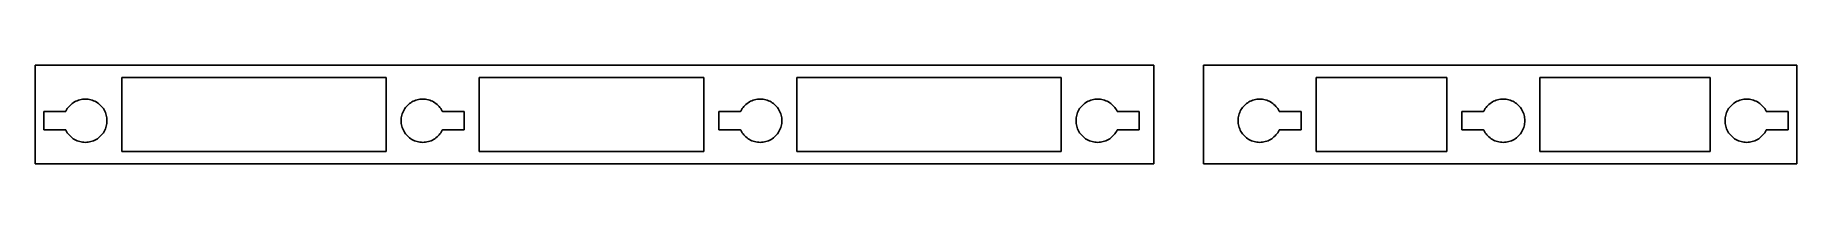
# Model space of a CAD drawing. Header units: millimetres. Extents: x -35 to 107, y 0 to 8.
import ezdxf

# ---------------------------------------------------------------- set-up
doc = ezdxf.new("R2010")
doc.units = ezdxf.units.MM
for name, color, linetype in [('LIGHTENING', 5, 'CONTINUOUS'), ('PLATE_TAIL_(X_from_hinge,_shown_at_hinge)', 5, 'CONTINUOUS'), ('PLATE_WING', 4, 'CONTINUOUS'), ('SOCKETS', 7, 'CONTINUOUS')]:
    doc.layers.add(name, color=color, linetype=linetype)

msp = doc.modelspace()

# ---------------------------------------------------------------- linework, layer by layer
at = {"layer": 'LIGHTENING'}
for p, q in [((-6.52785, 7.2), (-27.90427, 7.2)), ((-27.90427, 7.2), (-27.90427, 1.2)), ((-6.52785, 1.2), (-6.52785, 7.2)), ((19.14858, 7.2), (0.97215, 7.2)), ((0.97215, 7.2), (0.97215, 1.2)), ((19.14858, 1.2), (19.14858, 7.2)), ((48.025, 7.2), (26.64858, 7.2)), ((26.64858, 7.2), (26.64858, 1.2)), ((48.025, 1.2), (48.025, 7.2)), ((79.20586, 7.2), (68.625, 7.2)), ((68.625, 7.2), (68.625, 1.2)), ((79.20586, 1.2), (79.20586, 7.2)), ((100.48671, 7.2), (86.70586, 7.2)), ((86.70586, 7.2), (86.70586, 1.2)), ((100.48671, 1.2), (100.48671, 7.2)), ((-27.90427, 1.2), (-6.52785, 1.2)), ((0.97215, 1.2), (19.14858, 1.2)), ((26.64858, 1.2), (48.025, 1.2)), ((68.625, 1.2), (79.20586, 1.2)), ((86.70586, 1.2), (100.48671, 1.2))]:
    msp.add_line(p, q, dxfattribs=at)
at = {"layer": 'PLATE_TAIL_(X_from_hinge,_shown_at_hinge)'}
for p, q in [((107.48671, 8.2), (59.525, 8.2)), ((59.525, 8.2), (59.525, 0.2)), ((107.48671, 0.2), (107.48671, 8.2)), ((59.525, 0.2), (107.48671, 0.2))]:
    msp.add_line(p, q, dxfattribs=at)
at = {"layer": 'PLATE_WING'}
for p, q in [((55.525, 8.2), (-34.90427, 8.2)), ((-34.90427, 8.2), (-34.90427, 0.2)), ((55.525, 0.2), (55.525, 8.2)), ((-34.90427, 0.2), (55.525, 0.2))]:
    msp.add_line(p, q, dxfattribs=at)
at = {"layer": 'SOCKETS'}
for p, q in [((-32.43541, 4.45), (-34.20427, 4.45)), ((-34.20427, 4.45), (-34.20427, 2.95)), ((-32.4238, 4.47401), (-32.43541, 4.45)), ((-32.36982, 4.575), (-32.4238, 4.47401)), ((-32.30934, 4.67225), (-32.36982, 4.575)), ((-32.24264, 4.76533), (-32.30934, 4.67225)), ((-32.16999, 4.85386), (-32.24264, 4.76533)), ((-32.09171, 4.93744), (-32.16999, 4.85386)), ((-32.00813, 5.01572), (-32.09171, 4.93744)), ((-31.9196, 5.08837), (-32.00813, 5.01572)), ((-31.82652, 5.15507), (-31.9196, 5.08837)), ((-31.72927, 5.21554), (-31.82652, 5.15507)), ((-31.62828, 5.26953), (-31.72927, 5.21554)), ((-31.52397, 5.31679), (-31.62828, 5.26953)), ((-31.41679, 5.35713), (-31.52397, 5.31679)), ((-31.30721, 5.39037), (-31.41679, 5.35713)), ((-31.19568, 5.41637), (-31.30721, 5.39037)), ((-31.08269, 5.43503), (-31.19568, 5.41637)), ((-30.96873, 5.44625), (-31.08269, 5.43503)), ((-30.85427, 5.45), (-30.96873, 5.44625)), ((-30.73982, 5.44625), (-30.85427, 5.45)), ((-30.62585, 5.43503), (-30.73982, 5.44625)), ((-30.51286, 5.41637), (-30.62585, 5.43503)), ((-30.40134, 5.39037), (-30.51286, 5.41637)), ((-30.29175, 5.35713), (-30.40134, 5.39037)), ((-30.18458, 5.31679), (-30.29175, 5.35713)), ((-30.08027, 5.26953), (-30.18458, 5.31679)), ((-29.97927, 5.21554), (-30.08027, 5.26953)), ((-29.88202, 5.15507), (-29.97927, 5.21554)), ((-29.78894, 5.08837), (-29.88202, 5.15507)), ((-29.70042, 5.01572), (-29.78894, 5.08837)), ((-29.61684, 4.93744), (-29.70042, 5.01572)), ((-29.53855, 4.85386), (-29.61684, 4.93744)), ((-29.4659, 4.76533), (-29.53855, 4.85386)), ((-29.3992, 4.67225), (-29.4659, 4.76533)), ((-29.33873, 4.575), (-29.3992, 4.67225)), ((-29.28475, 4.47401), (-29.33873, 4.575)), ((-29.23748, 4.3697), (-29.28475, 4.47401)), ((-29.19714, 4.26252), (-29.23748, 4.3697)), ((-5.19464, 4.3697), (-5.23498, 4.26252)), ((-5.14738, 4.47401), (-5.19464, 4.3697)), ((-5.09339, 4.575), (-5.14738, 4.47401)), ((-5.03292, 4.67225), (-5.09339, 4.575)), ((-4.96622, 4.76533), (-5.03292, 4.67225)), ((-4.89357, 4.85386), (-4.96622, 4.76533)), ((-4.81529, 4.93744), (-4.89357, 4.85386)), ((-4.7317, 5.01572), (-4.81529, 4.93744)), ((-4.64318, 5.08837), (-4.7317, 5.01572)), ((-4.5501, 5.15507), (-4.64318, 5.08837)), ((-4.45285, 5.21554), (-4.5501, 5.15507)), ((-4.35185, 5.26953), (-4.45285, 5.21554)), ((-4.24754, 5.31679), (-4.35185, 5.26953)), ((-4.14037, 5.35713), (-4.24754, 5.31679)), ((-4.03078, 5.39037), (-4.14037, 5.35713)), ((-3.91926, 5.41637), (-4.03078, 5.39037)), ((-3.80627, 5.43503), (-3.91926, 5.41637)), ((-3.6923, 5.44625), (-3.80627, 5.43503)), ((-3.57785, 5.45), (-3.6923, 5.44625)), ((-3.46339, 5.44625), (-3.57785, 5.45)), ((-3.34943, 5.43503), (-3.46339, 5.44625)), ((-3.23644, 5.41637), (-3.34943, 5.43503)), ((-3.12491, 5.39037), (-3.23644, 5.41637)), ((-3.01533, 5.35713), (-3.12491, 5.39037)), ((-2.90815, 5.31679), (-3.01533, 5.35713)), ((-2.80384, 5.26953), (-2.90815, 5.31679)), ((-2.70285, 5.21554), (-2.80384, 5.26953)), ((-2.6056, 5.15507), (-2.70285, 5.21554)), ((-2.51252, 5.08837), (-2.6056, 5.15507)), ((-2.42399, 5.01572), (-2.51252, 5.08837)), ((-2.34041, 4.93744), (-2.42399, 5.01572)), ((-2.26213, 4.85386), (-2.34041, 4.93744)), ((-2.18948, 4.76533), (-2.26213, 4.85386)), ((-2.12278, 4.67225), (-2.18948, 4.76533)), ((-2.0623, 4.575), (-2.12278, 4.67225)), ((-2.00832, 4.47401), (-2.0623, 4.575)), ((-1.99671, 4.45), (-2.00832, 4.47401)), ((-0.22785, 4.45), (-1.99671, 4.45)), ((-0.22785, 2.95), (-0.22785, 4.45)), ((22.11744, 4.45), (20.34858, 4.45)), ((20.34858, 4.45), (20.34858, 2.95)), ((22.12905, 4.47401), (22.11744, 4.45)), ((22.18303, 4.575), (22.12905, 4.47401)), ((22.2435, 4.67225), (22.18303, 4.575)), ((22.31021, 4.76533), (22.2435, 4.67225)), ((22.38286, 4.85386), (22.31021, 4.76533)), ((22.46114, 4.93744), (22.38286, 4.85386)), ((22.54472, 5.01572), (22.46114, 4.93744)), ((22.63324, 5.08837), (22.54472, 5.01572)), ((22.72633, 5.15507), (22.63324, 5.08837)), ((22.82358, 5.21554), (22.72633, 5.15507)), ((22.92457, 5.26953), (22.82358, 5.21554)), ((23.02888, 5.31679), (22.92457, 5.26953)), ((23.13606, 5.35713), (23.02888, 5.31679)), ((23.24564, 5.39037), (23.13606, 5.35713)), ((23.35717, 5.41637), (23.24564, 5.39037)), ((23.47016, 5.43503), (23.35717, 5.41637)), ((23.58412, 5.44625), (23.47016, 5.43503)), ((23.69858, 5.45), (23.58412, 5.44625)), ((23.81303, 5.44625), (23.69858, 5.45)), ((23.927, 5.43503), (23.81303, 5.44625)), ((24.03998, 5.41637), (23.927, 5.43503)), ((24.15151, 5.39037), (24.03998, 5.41637)), ((24.26109, 5.35713), (24.15151, 5.39037)), ((24.36827, 5.31679), (24.26109, 5.35713)), ((24.47258, 5.26953), (24.36827, 5.31679)), ((24.57358, 5.21554), (24.47258, 5.26953)), ((24.67082, 5.15507), (24.57358, 5.21554)), ((24.76391, 5.08837), (24.67082, 5.15507)), ((24.85243, 5.01572), (24.76391, 5.08837)), ((24.93601, 4.93744), (24.85243, 5.01572)), ((25.0143, 4.85386), (24.93601, 4.93744)), ((25.08694, 4.76533), (25.0143, 4.85386)), ((25.15365, 4.67225), (25.08694, 4.76533)), ((25.21412, 4.575), (25.15365, 4.67225)), ((25.2681, 4.47401), (25.21412, 4.575)), ((25.31537, 4.3697), (25.2681, 4.47401)), ((25.3557, 4.26252), (25.31537, 4.3697)), ((49.35821, 4.3697), (49.31787, 4.26252)), ((49.40547, 4.47401), (49.35821, 4.3697)), ((49.45946, 4.575), (49.40547, 4.47401)), ((49.51993, 4.67225), (49.45946, 4.575)), ((49.58663, 4.76533), (49.51993, 4.67225)), ((49.65928, 4.85386), (49.58663, 4.76533)), ((49.73756, 4.93744), (49.65928, 4.85386)), ((49.82114, 5.01572), (49.73756, 4.93744)), ((49.90967, 5.08837), (49.82114, 5.01572)), ((50.00275, 5.15507), (49.90967, 5.08837)), ((50.1, 5.21554), (50.00275, 5.15507)), ((50.20099, 5.26953), (50.1, 5.21554)), ((50.3053, 5.31679), (50.20099, 5.26953)), ((50.41248, 5.35713), (50.3053, 5.31679)), ((50.52207, 5.39037), (50.41248, 5.35713)), ((50.63359, 5.41637), (50.52207, 5.39037)), ((50.74658, 5.43503), (50.63359, 5.41637)), ((50.86054, 5.44625), (50.74658, 5.43503)), ((50.975, 5.45), (50.86054, 5.44625)), ((51.08946, 5.44625), (50.975, 5.45)), ((51.20342, 5.43503), (51.08946, 5.44625)), ((51.31641, 5.41637), (51.20342, 5.43503)), ((51.42793, 5.39037), (51.31641, 5.41637)), ((51.53752, 5.35713), (51.42793, 5.39037)), ((51.6447, 5.31679), (51.53752, 5.35713)), ((51.74901, 5.26953), (51.6447, 5.31679)), ((51.85, 5.21554), (51.74901, 5.26953)), ((51.94725, 5.15507), (51.85, 5.21554)), ((52.04033, 5.08837), (51.94725, 5.15507)), ((52.12886, 5.01572), (52.04033, 5.08837)), ((52.21244, 4.93744), (52.12886, 5.01572)), ((52.29072, 4.85386), (52.21244, 4.93744)), ((52.36337, 4.76533), (52.29072, 4.85386)), ((52.43007, 4.67225), (52.36337, 4.76533)), ((52.49054, 4.575), (52.43007, 4.67225)), ((52.54453, 4.47401), (52.49054, 4.575)), ((52.55614, 4.45), (52.54453, 4.47401)), ((54.325, 4.45), (52.55614, 4.45)), ((54.325, 2.95), (54.325, 4.45)), ((62.45821, 4.3697), (62.41787, 4.26252)), ((62.50547, 4.47401), (62.45821, 4.3697)), ((62.55946, 4.575), (62.50547, 4.47401)), ((62.61993, 4.67225), (62.55946, 4.575)), ((62.68663, 4.76533), (62.61993, 4.67225)), ((62.75928, 4.85386), (62.68663, 4.76533)), ((62.83756, 4.93744), (62.75928, 4.85386)), ((62.92114, 5.01572), (62.83756, 4.93744)), ((63.00967, 5.08837), (62.92114, 5.01572)), ((63.10275, 5.15507), (63.00967, 5.08837)), ((63.2, 5.21554), (63.10275, 5.15507)), ((63.30099, 5.26953), (63.2, 5.21554)), ((63.4053, 5.31679), (63.30099, 5.26953)), ((63.51248, 5.35713), (63.4053, 5.31679)), ((63.62207, 5.39037), (63.51248, 5.35713)), ((63.73359, 5.41637), (63.62207, 5.39037)), ((63.84658, 5.43503), (63.73359, 5.41637)), ((63.96054, 5.44625), (63.84658, 5.43503)), ((64.075, 5.45), (63.96054, 5.44625)), ((64.18946, 5.44625), (64.075, 5.45)), ((64.30342, 5.43503), (64.18946, 5.44625)), ((64.41641, 5.41637), (64.30342, 5.43503)), ((64.52793, 5.39037), (64.41641, 5.41637)), ((64.63752, 5.35713), (64.52793, 5.39037)), ((64.7447, 5.31679), (64.63752, 5.35713)), ((64.84901, 5.26953), (64.7447, 5.31679)), ((64.95, 5.21554), (64.84901, 5.26953)), ((65.04725, 5.15507), (64.95, 5.21554)), ((65.14033, 5.08837), (65.04725, 5.15507)), ((65.22886, 5.01572), (65.14033, 5.08837)), ((65.31244, 4.93744), (65.22886, 5.01572)), ((65.39072, 4.85386), (65.31244, 4.93744)), ((65.46337, 4.76533), (65.39072, 4.85386)), ((65.53007, 4.67225), (65.46337, 4.76533)), ((65.59054, 4.575), (65.53007, 4.67225)), ((65.64453, 4.47401), (65.59054, 4.575)), ((65.65614, 4.45), (65.64453, 4.47401)), ((67.425, 4.45), (65.65614, 4.45)), ((67.425, 2.95), (67.425, 4.45)), ((82.17472, 4.45), (80.40586, 4.45)), ((80.40586, 4.45), (80.40586, 2.95)), ((82.18633, 4.47401), (82.17472, 4.45)), ((82.24031, 4.575), (82.18633, 4.47401)), ((82.30078, 4.67225), (82.24031, 4.575)), ((82.36749, 4.76533), (82.30078, 4.67225)), ((82.44014, 4.85386), (82.36749, 4.76533)), ((82.51842, 4.93744), (82.44014, 4.85386)), ((82.602, 5.01572), (82.51842, 4.93744)), ((82.69052, 5.08837), (82.602, 5.01572)), ((82.78361, 5.15507), (82.69052, 5.08837)), ((82.88086, 5.21554), (82.78361, 5.15507)), ((82.98185, 5.26953), (82.88086, 5.21554)), ((83.08616, 5.31679), (82.98185, 5.26953)), ((83.19334, 5.35713), (83.08616, 5.31679)), ((83.30292, 5.39037), (83.19334, 5.35713)), ((83.41445, 5.41637), (83.30292, 5.39037)), ((83.52743, 5.43503), (83.41445, 5.41637)), ((83.6414, 5.44625), (83.52743, 5.43503)), ((83.75586, 5.45), (83.6414, 5.44625)), ((83.87031, 5.44625), (83.75586, 5.45)), ((83.98428, 5.43503), (83.87031, 5.44625)), ((84.09726, 5.41637), (83.98428, 5.43503)), ((84.20879, 5.39037), (84.09726, 5.41637)), ((84.31837, 5.35713), (84.20879, 5.39037)), ((84.42555, 5.31679), (84.31837, 5.35713)), ((84.52986, 5.26953), (84.42555, 5.31679)), ((84.63086, 5.21554), (84.52986, 5.26953)), ((84.7281, 5.15507), (84.63086, 5.21554)), ((84.82119, 5.08837), (84.7281, 5.15507)), ((84.90971, 5.01572), (84.82119, 5.08837)), ((84.99329, 4.93744), (84.90971, 5.01572)), ((85.07158, 4.85386), (84.99329, 4.93744)), ((85.14422, 4.76533), (85.07158, 4.85386)), ((85.21093, 4.67225), (85.14422, 4.76533)), ((85.2714, 4.575), (85.21093, 4.67225)), ((85.32538, 4.47401), (85.2714, 4.575)), ((85.37264, 4.3697), (85.32538, 4.47401)), ((85.41298, 4.26252), (85.37264, 4.3697)), ((101.81992, 4.3697), (101.77958, 4.26252)), ((101.86718, 4.47401), (101.81992, 4.3697)), ((101.92117, 4.575), (101.86718, 4.47401)), ((101.98164, 4.67225), (101.92117, 4.575)), ((102.04834, 4.76533), (101.98164, 4.67225)), ((102.12099, 4.85386), (102.04834, 4.76533)), ((102.19927, 4.93744), (102.12099, 4.85386)), ((102.28286, 5.01572), (102.19927, 4.93744)), ((102.37138, 5.08837), (102.28286, 5.01572)), ((102.46446, 5.15507), (102.37138, 5.08837)), ((102.56171, 5.21554), (102.46446, 5.15507)), ((102.66271, 5.26953), (102.56171, 5.21554)), ((102.76701, 5.31679), (102.66271, 5.26953)), ((102.87419, 5.35713), (102.76701, 5.31679)), ((102.98378, 5.39037), (102.87419, 5.35713)), ((103.0953, 5.41637), (102.98378, 5.39037)), ((103.20829, 5.43503), (103.0953, 5.41637)), ((103.32226, 5.44625), (103.20829, 5.43503)), ((103.43671, 5.45), (103.32226, 5.44625)), ((103.55117, 5.44625), (103.43671, 5.45)), ((103.66513, 5.43503), (103.55117, 5.44625)), ((103.77812, 5.41637), (103.66513, 5.43503)), ((103.88964, 5.39037), (103.77812, 5.41637)), ((103.99923, 5.35713), (103.88964, 5.39037)), ((104.10641, 5.31679), (103.99923, 5.35713)), ((104.21072, 5.26953), (104.10641, 5.31679)), ((104.31171, 5.21554), (104.21072, 5.26953)), ((104.40896, 5.15507), (104.31171, 5.21554)), ((104.50204, 5.08837), (104.40896, 5.15507)), ((104.59057, 5.01572), (104.50204, 5.08837)), ((104.67415, 4.93744), (104.59057, 5.01572)), ((104.75243, 4.85386), (104.67415, 4.93744)), ((104.82508, 4.76533), (104.75243, 4.85386)), ((104.89178, 4.67225), (104.82508, 4.76533)), ((104.95226, 4.575), (104.89178, 4.67225)), ((105.00624, 4.47401), (104.95226, 4.575)), ((105.01785, 4.45), (105.00624, 4.47401)), ((106.78671, 4.45), (105.01785, 4.45)), ((106.78671, 2.95), (106.78671, 4.45)), ((-34.20427, 2.95), (-32.43541, 2.95)), ((-32.43541, 2.95), (-32.4238, 2.92599)), ((-32.4238, 2.92599), (-32.36982, 2.825)), ((-29.33873, 2.825), (-29.28475, 2.92599)), ((-29.28475, 2.92599), (-29.23748, 3.0303)), ((-29.23748, 3.0303), (-29.19714, 3.13748)), ((-29.1639, 4.15293), (-29.19714, 4.26252)), ((-29.19714, 3.13748), (-29.1639, 3.24707)), ((-29.1379, 4.04141), (-29.1639, 4.15293)), ((-29.1639, 3.24707), (-29.1379, 3.35859)), ((-29.11924, 3.92842), (-29.1379, 4.04141)), ((-29.1379, 3.35859), (-29.11924, 3.47158)), ((-29.10802, 3.81446), (-29.11924, 3.92842)), ((-29.11924, 3.47158), (-29.10802, 3.58554)), ((-29.10427, 3.7), (-29.10802, 3.81446)), ((-29.10802, 3.58554), (-29.10427, 3.7)), ((-5.3241, 3.81446), (-5.32785, 3.7)), ((-5.32785, 3.7), (-5.3241, 3.58554)), ((-5.31288, 3.92842), (-5.3241, 3.81446)), ((-5.3241, 3.58554), (-5.31288, 3.47158)), ((-5.29422, 4.04141), (-5.31288, 3.92842)), ((-5.31288, 3.47158), (-5.29422, 3.35859)), ((-5.26822, 4.15293), (-5.29422, 4.04141)), ((-5.29422, 3.35859), (-5.26822, 3.24707)), ((-5.23498, 4.26252), (-5.26822, 4.15293)), ((-5.26822, 3.24707), (-5.23498, 3.13748)), ((-5.23498, 3.13748), (-5.19464, 3.0303)), ((-5.19464, 3.0303), (-5.14738, 2.92599)), ((-5.14738, 2.92599), (-5.09339, 2.825)), ((-2.0623, 2.825), (-2.00832, 2.92599)), ((-2.00832, 2.92599), (-1.99671, 2.95)), ((-1.99671, 2.95), (-0.22785, 2.95)), ((20.34858, 2.95), (22.11744, 2.95)), ((22.11744, 2.95), (22.12905, 2.92599)), ((22.12905, 2.92599), (22.18303, 2.825)), ((25.21412, 2.825), (25.2681, 2.92599)), ((25.2681, 2.92599), (25.31537, 3.0303)), ((25.31537, 3.0303), (25.3557, 3.13748)), ((25.38895, 4.15293), (25.3557, 4.26252)), ((25.3557, 3.13748), (25.38895, 3.24707)), ((25.41495, 4.04141), (25.38895, 4.15293)), ((25.38895, 3.24707), (25.41495, 3.35859)), ((25.4336, 3.92842), (25.41495, 4.04141)), ((25.41495, 3.35859), (25.4336, 3.47158)), ((25.44483, 3.81446), (25.4336, 3.92842)), ((25.4336, 3.47158), (25.44483, 3.58554)), ((25.44858, 3.7), (25.44483, 3.81446)), ((25.44483, 3.58554), (25.44858, 3.7)), ((49.22875, 3.81446), (49.225, 3.7)), ((49.225, 3.7), (49.22875, 3.58554)), ((49.23997, 3.92842), (49.22875, 3.81446)), ((49.22875, 3.58554), (49.23997, 3.47158)), ((49.25863, 4.04141), (49.23997, 3.92842)), ((49.23997, 3.47158), (49.25863, 3.35859)), ((49.28463, 4.15293), (49.25863, 4.04141)), ((49.25863, 3.35859), (49.28463, 3.24707)), ((49.31787, 4.26252), (49.28463, 4.15293)), ((49.28463, 3.24707), (49.31787, 3.13748)), ((49.31787, 3.13748), (49.35821, 3.0303)), ((49.35821, 3.0303), (49.40547, 2.92599)), ((49.40547, 2.92599), (49.45946, 2.825)), ((52.49054, 2.825), (52.54453, 2.92599)), ((52.54453, 2.92599), (52.55614, 2.95)), ((52.55614, 2.95), (54.325, 2.95)), ((62.32875, 3.81446), (62.325, 3.7)), ((62.325, 3.7), (62.32875, 3.58554)), ((62.33997, 3.92842), (62.32875, 3.81446)), ((62.32875, 3.58554), (62.33997, 3.47158)), ((62.35863, 4.04141), (62.33997, 3.92842)), ((62.33997, 3.47158), (62.35863, 3.35859)), ((62.38463, 4.15293), (62.35863, 4.04141)), ((62.35863, 3.35859), (62.38463, 3.24707)), ((62.41787, 4.26252), (62.38463, 4.15293)), ((62.38463, 3.24707), (62.41787, 3.13748)), ((62.41787, 3.13748), (62.45821, 3.0303)), ((62.45821, 3.0303), (62.50547, 2.92599)), ((62.50547, 2.92599), (62.55946, 2.825)), ((65.59054, 2.825), (65.64453, 2.92599)), ((65.64453, 2.92599), (65.65614, 2.95)), ((65.65614, 2.95), (67.425, 2.95)), ((80.40586, 2.95), (82.17472, 2.95)), ((82.17472, 2.95), (82.18633, 2.92599)), ((82.18633, 2.92599), (82.24031, 2.825)), ((85.2714, 2.825), (85.32538, 2.92599)), ((85.32538, 2.92599), (85.37264, 3.0303)), ((85.37264, 3.0303), (85.41298, 3.13748)), ((85.44623, 4.15293), (85.41298, 4.26252)), ((85.41298, 3.13748), (85.44623, 3.24707)), ((85.47223, 4.04141), (85.44623, 4.15293)), ((85.44623, 3.24707), (85.47223, 3.35859)), ((85.49088, 3.92842), (85.47223, 4.04141)), ((85.47223, 3.35859), (85.49088, 3.47158)), ((85.50211, 3.81446), (85.49088, 3.92842)), ((85.49088, 3.47158), (85.50211, 3.58554)), ((85.50586, 3.7), (85.50211, 3.81446)), ((85.50211, 3.58554), (85.50586, 3.7)), ((101.69046, 3.81446), (101.68671, 3.7)), ((101.68671, 3.7), (101.69046, 3.58554)), ((101.70168, 3.92842), (101.69046, 3.81446)), ((101.69046, 3.58554), (101.70168, 3.47158)), ((101.72034, 4.04141), (101.70168, 3.92842)), ((101.70168, 3.47158), (101.72034, 3.35859)), ((101.74634, 4.15293), (101.72034, 4.04141)), ((101.72034, 3.35859), (101.74634, 3.24707)), ((101.77958, 4.26252), (101.74634, 4.15293)), ((101.74634, 3.24707), (101.77958, 3.13748)), ((101.77958, 3.13748), (101.81992, 3.0303)), ((101.81992, 3.0303), (101.86718, 2.92599)), ((101.86718, 2.92599), (101.92117, 2.825)), ((104.95226, 2.825), (105.00624, 2.92599)), ((105.00624, 2.92599), (105.01785, 2.95)), ((105.01785, 2.95), (106.78671, 2.95)), ((-32.36982, 2.825), (-32.30934, 2.72775)), ((-32.30934, 2.72775), (-32.24264, 2.63467)), ((-32.24264, 2.63467), (-32.16999, 2.54614)), ((-32.16999, 2.54614), (-32.09171, 2.46256)), ((-32.09171, 2.46256), (-32.00813, 2.38428)), ((-32.00813, 2.38428), (-31.9196, 2.31163)), ((-31.9196, 2.31163), (-31.82652, 2.24493)), ((-31.82652, 2.24493), (-31.72927, 2.18446)), ((-31.72927, 2.18446), (-31.62828, 2.13047)), ((-31.62828, 2.13047), (-31.52397, 2.08321)), ((-31.52397, 2.08321), (-31.41679, 2.04287)), ((-31.41679, 2.04287), (-31.30721, 2.00963)), ((-31.30721, 2.00963), (-31.19568, 1.98363)), ((-31.19568, 1.98363), (-31.08269, 1.96497)), ((-31.08269, 1.96497), (-30.96873, 1.95375)), ((-30.96873, 1.95375), (-30.85427, 1.95)), ((-30.85427, 1.95), (-30.73982, 1.95375)), ((-30.73982, 1.95375), (-30.62585, 1.96497)), ((-30.62585, 1.96497), (-30.51286, 1.98363)), ((-30.51286, 1.98363), (-30.40134, 2.00963)), ((-30.40134, 2.00963), (-30.29175, 2.04287)), ((-30.29175, 2.04287), (-30.18458, 2.08321)), ((-30.18458, 2.08321), (-30.08027, 2.13047)), ((-30.08027, 2.13047), (-29.97927, 2.18446)), ((-29.97927, 2.18446), (-29.88202, 2.24493)), ((-29.88202, 2.24493), (-29.78894, 2.31163)), ((-29.78894, 2.31163), (-29.70042, 2.38428)), ((-29.70042, 2.38428), (-29.61684, 2.46256)), ((-29.61684, 2.46256), (-29.53855, 2.54614)), ((-29.53855, 2.54614), (-29.4659, 2.63467)), ((-29.4659, 2.63467), (-29.3992, 2.72775)), ((-29.3992, 2.72775), (-29.33873, 2.825)), ((-5.09339, 2.825), (-5.03292, 2.72775)), ((-5.03292, 2.72775), (-4.96622, 2.63467)), ((-4.96622, 2.63467), (-4.89357, 2.54614)), ((-4.89357, 2.54614), (-4.81529, 2.46256)), ((-4.81529, 2.46256), (-4.7317, 2.38428)), ((-4.7317, 2.38428), (-4.64318, 2.31163)), ((-4.64318, 2.31163), (-4.5501, 2.24493)), ((-4.5501, 2.24493), (-4.45285, 2.18446)), ((-4.45285, 2.18446), (-4.35185, 2.13047)), ((-4.35185, 2.13047), (-4.24754, 2.08321)), ((-4.24754, 2.08321), (-4.14037, 2.04287)), ((-4.14037, 2.04287), (-4.03078, 2.00963)), ((-4.03078, 2.00963), (-3.91926, 1.98363)), ((-3.91926, 1.98363), (-3.80627, 1.96497)), ((-3.80627, 1.96497), (-3.6923, 1.95375)), ((-3.6923, 1.95375), (-3.57785, 1.95)), ((-3.57785, 1.95), (-3.46339, 1.95375)), ((-3.46339, 1.95375), (-3.34943, 1.96497)), ((-3.34943, 1.96497), (-3.23644, 1.98363)), ((-3.23644, 1.98363), (-3.12491, 2.00963)), ((-3.12491, 2.00963), (-3.01533, 2.04287)), ((-3.01533, 2.04287), (-2.90815, 2.08321)), ((-2.90815, 2.08321), (-2.80384, 2.13047)), ((-2.80384, 2.13047), (-2.70285, 2.18446)), ((-2.70285, 2.18446), (-2.6056, 2.24493)), ((-2.6056, 2.24493), (-2.51252, 2.31163)), ((-2.51252, 2.31163), (-2.42399, 2.38428)), ((-2.42399, 2.38428), (-2.34041, 2.46256)), ((-2.34041, 2.46256), (-2.26213, 2.54614)), ((-2.26213, 2.54614), (-2.18948, 2.63467)), ((-2.18948, 2.63467), (-2.12278, 2.72775)), ((-2.12278, 2.72775), (-2.0623, 2.825)), ((22.18303, 2.825), (22.2435, 2.72775)), ((22.2435, 2.72775), (22.31021, 2.63467)), ((22.31021, 2.63467), (22.38286, 2.54614)), ((22.38286, 2.54614), (22.46114, 2.46256)), ((22.46114, 2.46256), (22.54472, 2.38428)), ((22.54472, 2.38428), (22.63324, 2.31163)), ((22.63324, 2.31163), (22.72633, 2.24493)), ((22.72633, 2.24493), (22.82358, 2.18446)), ((22.82358, 2.18446), (22.92457, 2.13047)), ((22.92457, 2.13047), (23.02888, 2.08321)), ((23.02888, 2.08321), (23.13606, 2.04287)), ((23.13606, 2.04287), (23.24564, 2.00963)), ((23.24564, 2.00963), (23.35717, 1.98363)), ((23.35717, 1.98363), (23.47016, 1.96497)), ((23.47016, 1.96497), (23.58412, 1.95375)), ((23.58412, 1.95375), (23.69858, 1.95)), ((23.69858, 1.95), (23.81303, 1.95375)), ((23.81303, 1.95375), (23.927, 1.96497)), ((23.927, 1.96497), (24.03998, 1.98363)), ((24.03998, 1.98363), (24.15151, 2.00963)), ((24.15151, 2.00963), (24.26109, 2.04287)), ((24.26109, 2.04287), (24.36827, 2.08321)), ((24.36827, 2.08321), (24.47258, 2.13047)), ((24.47258, 2.13047), (24.57358, 2.18446)), ((24.57358, 2.18446), (24.67082, 2.24493)), ((24.67082, 2.24493), (24.76391, 2.31163)), ((24.76391, 2.31163), (24.85243, 2.38428)), ((24.85243, 2.38428), (24.93601, 2.46256)), ((24.93601, 2.46256), (25.0143, 2.54614)), ((25.0143, 2.54614), (25.08694, 2.63467)), ((25.08694, 2.63467), (25.15365, 2.72775)), ((25.15365, 2.72775), (25.21412, 2.825)), ((49.45946, 2.825), (49.51993, 2.72775)), ((49.51993, 2.72775), (49.58663, 2.63467)), ((49.58663, 2.63467), (49.65928, 2.54614)), ((49.65928, 2.54614), (49.73756, 2.46256)), ((49.73756, 2.46256), (49.82114, 2.38428)), ((49.82114, 2.38428), (49.90967, 2.31163)), ((49.90967, 2.31163), (50.00275, 2.24493)), ((50.00275, 2.24493), (50.1, 2.18446)), ((50.1, 2.18446), (50.20099, 2.13047)), ((50.20099, 2.13047), (50.3053, 2.08321)), ((50.3053, 2.08321), (50.41248, 2.04287)), ((50.41248, 2.04287), (50.52207, 2.00963)), ((50.52207, 2.00963), (50.63359, 1.98363)), ((50.63359, 1.98363), (50.74658, 1.96497)), ((50.74658, 1.96497), (50.86054, 1.95375)), ((50.86054, 1.95375), (50.975, 1.95)), ((50.975, 1.95), (51.08946, 1.95375)), ((51.08946, 1.95375), (51.20342, 1.96497)), ((51.20342, 1.96497), (51.31641, 1.98363)), ((51.31641, 1.98363), (51.42793, 2.00963)), ((51.42793, 2.00963), (51.53752, 2.04287)), ((51.53752, 2.04287), (51.6447, 2.08321)), ((51.6447, 2.08321), (51.74901, 2.13047)), ((51.74901, 2.13047), (51.85, 2.18446)), ((51.85, 2.18446), (51.94725, 2.24493)), ((51.94725, 2.24493), (52.04033, 2.31163)), ((52.04033, 2.31163), (52.12886, 2.38428)), ((52.12886, 2.38428), (52.21244, 2.46256)), ((52.21244, 2.46256), (52.29072, 2.54614)), ((52.29072, 2.54614), (52.36337, 2.63467)), ((52.36337, 2.63467), (52.43007, 2.72775)), ((52.43007, 2.72775), (52.49054, 2.825)), ((62.55946, 2.825), (62.61993, 2.72775)), ((62.61993, 2.72775), (62.68663, 2.63467)), ((62.68663, 2.63467), (62.75928, 2.54614)), ((62.75928, 2.54614), (62.83756, 2.46256)), ((62.83756, 2.46256), (62.92114, 2.38428)), ((62.92114, 2.38428), (63.00967, 2.31163)), ((63.00967, 2.31163), (63.10275, 2.24493)), ((63.10275, 2.24493), (63.2, 2.18446)), ((63.2, 2.18446), (63.30099, 2.13047)), ((63.30099, 2.13047), (63.4053, 2.08321)), ((63.4053, 2.08321), (63.51248, 2.04287)), ((63.51248, 2.04287), (63.62207, 2.00963)), ((63.62207, 2.00963), (63.73359, 1.98363)), ((63.73359, 1.98363), (63.84658, 1.96497)), ((63.84658, 1.96497), (63.96054, 1.95375)), ((63.96054, 1.95375), (64.075, 1.95)), ((64.075, 1.95), (64.18946, 1.95375)), ((64.18946, 1.95375), (64.30342, 1.96497)), ((64.30342, 1.96497), (64.41641, 1.98363)), ((64.41641, 1.98363), (64.52793, 2.00963)), ((64.52793, 2.00963), (64.63752, 2.04287)), ((64.63752, 2.04287), (64.7447, 2.08321)), ((64.7447, 2.08321), (64.84901, 2.13047)), ((64.84901, 2.13047), (64.95, 2.18446)), ((64.95, 2.18446), (65.04725, 2.24493)), ((65.04725, 2.24493), (65.14033, 2.31163)), ((65.14033, 2.31163), (65.22886, 2.38428)), ((65.22886, 2.38428), (65.31244, 2.46256)), ((65.31244, 2.46256), (65.39072, 2.54614)), ((65.39072, 2.54614), (65.46337, 2.63467)), ((65.46337, 2.63467), (65.53007, 2.72775)), ((65.53007, 2.72775), (65.59054, 2.825)), ((82.24031, 2.825), (82.30078, 2.72775)), ((82.30078, 2.72775), (82.36749, 2.63467)), ((82.36749, 2.63467), (82.44014, 2.54614)), ((82.44014, 2.54614), (82.51842, 2.46256)), ((82.51842, 2.46256), (82.602, 2.38428)), ((82.602, 2.38428), (82.69052, 2.31163)), ((82.69052, 2.31163), (82.78361, 2.24493)), ((82.78361, 2.24493), (82.88086, 2.18446)), ((82.88086, 2.18446), (82.98185, 2.13047)), ((82.98185, 2.13047), (83.08616, 2.08321)), ((83.08616, 2.08321), (83.19334, 2.04287)), ((83.19334, 2.04287), (83.30292, 2.00963)), ((83.30292, 2.00963), (83.41445, 1.98363)), ((83.41445, 1.98363), (83.52743, 1.96497)), ((83.52743, 1.96497), (83.6414, 1.95375)), ((83.6414, 1.95375), (83.75586, 1.95)), ((83.75586, 1.95), (83.87031, 1.95375)), ((83.87031, 1.95375), (83.98428, 1.96497)), ((83.98428, 1.96497), (84.09726, 1.98363)), ((84.09726, 1.98363), (84.20879, 2.00963)), ((84.20879, 2.00963), (84.31837, 2.04287)), ((84.31837, 2.04287), (84.42555, 2.08321)), ((84.42555, 2.08321), (84.52986, 2.13047)), ((84.52986, 2.13047), (84.63086, 2.18446)), ((84.63086, 2.18446), (84.7281, 2.24493)), ((84.7281, 2.24493), (84.82119, 2.31163)), ((84.82119, 2.31163), (84.90971, 2.38428)), ((84.90971, 2.38428), (84.99329, 2.46256)), ((84.99329, 2.46256), (85.07158, 2.54614)), ((85.07158, 2.54614), (85.14422, 2.63467)), ((85.14422, 2.63467), (85.21093, 2.72775)), ((85.21093, 2.72775), (85.2714, 2.825)), ((101.92117, 2.825), (101.98164, 2.72775)), ((101.98164, 2.72775), (102.04834, 2.63467)), ((102.04834, 2.63467), (102.12099, 2.54614)), ((102.12099, 2.54614), (102.19927, 2.46256)), ((102.19927, 2.46256), (102.28286, 2.38428)), ((102.28286, 2.38428), (102.37138, 2.31163)), ((102.37138, 2.31163), (102.46446, 2.24493)), ((102.46446, 2.24493), (102.56171, 2.18446)), ((102.56171, 2.18446), (102.66271, 2.13047)), ((102.66271, 2.13047), (102.76701, 2.08321)), ((102.76701, 2.08321), (102.87419, 2.04287)), ((102.87419, 2.04287), (102.98378, 2.00963)), ((102.98378, 2.00963), (103.0953, 1.98363)), ((103.0953, 1.98363), (103.20829, 1.96497)), ((103.20829, 1.96497), (103.32226, 1.95375)), ((103.32226, 1.95375), (103.43671, 1.95)), ((103.43671, 1.95), (103.55117, 1.95375)), ((103.55117, 1.95375), (103.66513, 1.96497)), ((103.66513, 1.96497), (103.77812, 1.98363)), ((103.77812, 1.98363), (103.88964, 2.00963)), ((103.88964, 2.00963), (103.99923, 2.04287)), ((103.99923, 2.04287), (104.10641, 2.08321)), ((104.10641, 2.08321), (104.21072, 2.13047)), ((104.21072, 2.13047), (104.31171, 2.18446)), ((104.31171, 2.18446), (104.40896, 2.24493)), ((104.40896, 2.24493), (104.50204, 2.31163)), ((104.50204, 2.31163), (104.59057, 2.38428)), ((104.59057, 2.38428), (104.67415, 2.46256)), ((104.67415, 2.46256), (104.75243, 2.54614)), ((104.75243, 2.54614), (104.82508, 2.63467)), ((104.82508, 2.63467), (104.89178, 2.72775)), ((104.89178, 2.72775), (104.95226, 2.825))]:
    msp.add_line(p, q, dxfattribs=at)

doc.saveas('drawing.dxf')
